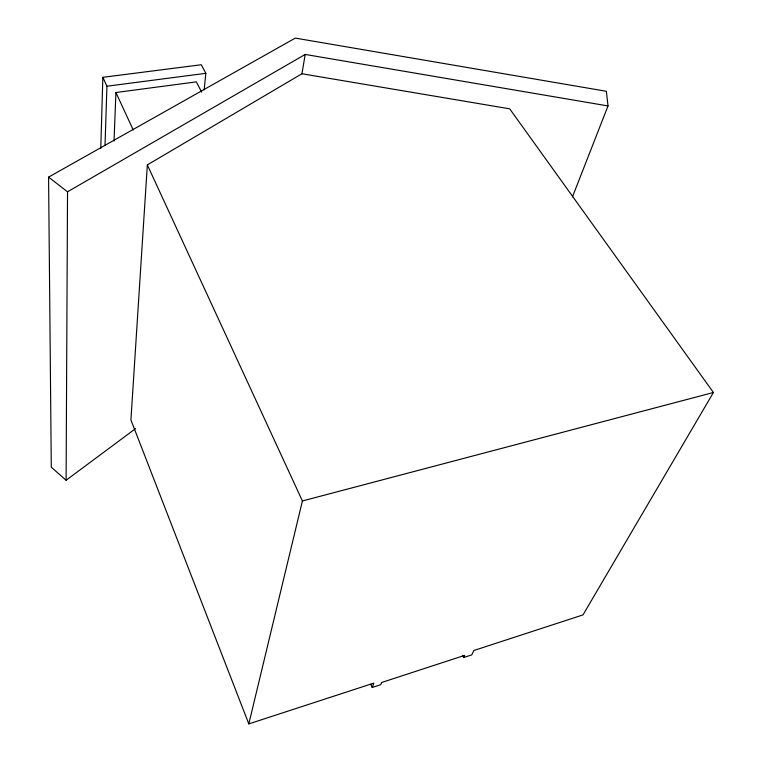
<?xml version="1.0" encoding="UTF-8"?>
<svg xmlns="http://www.w3.org/2000/svg" width="762" height="762" viewBox="0 0 762 762"><rect width="100%" height="100%" fill="white"/><g stroke="black" fill="none" stroke-linecap="round" stroke-linejoin="round"><path stroke-width="1.14" d="M135.598 428.606L66.104 480.26L67.532 191.805L48.578 177.117L295.313 38.1L606.342 91.278L608.019 105.937L572.472 196.834M100.765 148.533L102.851 77.324L201.292 64.741L205.826 73.323L204.159 89.859M105.013 145.523L106.937 86.22L102.851 77.324M114.033 141.065L115.919 92.526L196.32 81.867L201.701 92.212M463.696 657.53L471.754 654.891L473.888 650.491L582.997 614.896L713.423 392.497L509.692 108.833L301.942 73.762L147.342 164.906L130.912 419.948L248.812 723.9L373.875 683.104L372.218 687.476L380.752 684.686L381.6 682.504L464.744 655.339L463.696 657.53L462.629 655.415M301.942 73.762L305.191 54.435L608.019 105.937M248.812 723.9L302.409 500.967L147.342 164.906M67.532 191.805L305.191 54.435M302.409 500.967L713.423 392.497M106.937 86.22L205.826 73.323M66.104 480.26L51.292 467.201L48.578 177.117M115.919 92.526L133.245 129.988M370.742 684.228L372.218 687.476"/></g></svg>
